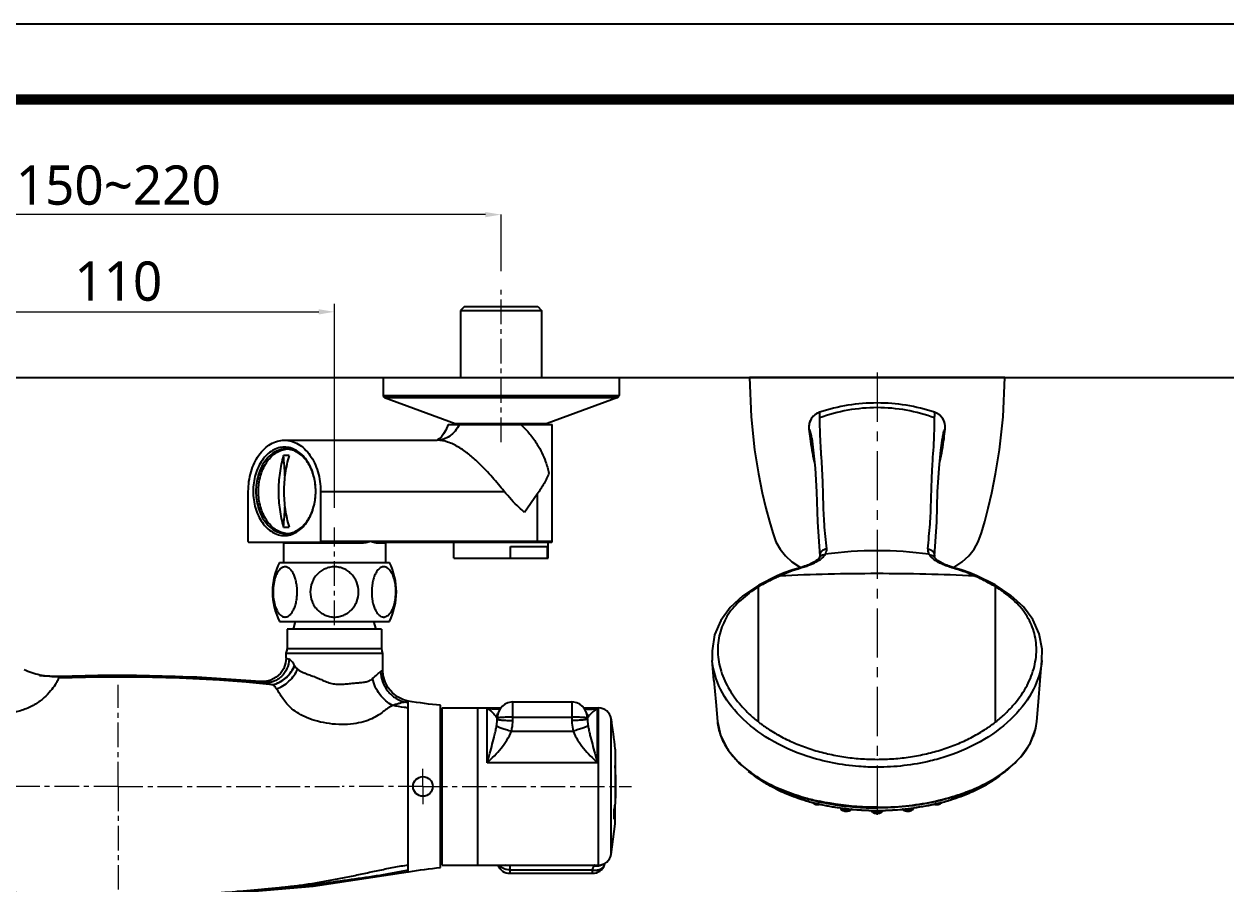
# Model space of a CAD drawing. Extents: x 0 to 1128, y 0 to 827.
# Drawn here: x 236.9 to 542.8, y 608 to 826.8 of the extents above; entities that cross this region are included whole.
import ezdxf

# ---------------------------------------------------------------- set-up
doc = ezdxf.new("R2010")
doc.units = 0
doc.header["$LTSCALE"] = 10
doc.header["$MEASUREMENT"] = 0
doc.header["$PDMODE"] = 3
doc.header["$PDSIZE"] = -10
doc.linetypes.add('CENTER', pattern=[2, 1.25, -0.25, 0.25, -0.25])
doc.linetypes.add('CENTER2', pattern=[28.575, 19.05, -3.175, 3.175, -3.175])
doc.layers.get('0').update_dxf_attribs({"linetype": 'CONTINUOUS'})
doc.layers.get('DEFPOINTS').update_dxf_attribs({"linetype": 'CONTINUOUS'})
doc.layers.add('Cneter', color=1, linetype='CENTER2', lineweight=13)
doc.layers.add('DEF_LAYER_ASSEM_MEMBER', color=7, linetype='CONTINUOUS')
doc.layers.add('MEMBER', color=7, linetype='CONTINUOUS')
doc.styles.add('Daelim Dimension', font='')
doc.styles.get('Daelim Dimension').set_extended_font_data('NanumGothic')
doc.dimstyles.new('DEFAULT', dxfattribs={"dimscale": 2, "dimtxt": 2, "dimasz": 2, "dimexe": 0, "dimexo": 2, "dimgap": 1, "dimtad": 1, "dimdec": 1, "dimzin": 9, "dimdsep": 46, "dimtxsty": 'Daelim Dimension', "dimcen": 0.5, "dimclrd": 252, "dimclre": 252, "dimclrt": 3, "dimadec": 1, "dimazin": 0, "dimtfac": 1, "dimtdec": 1, "dimtix": 1, "dimtmove": 0, "dimatfit": 3, "dimfxl": 1, "dimtolj": 1, "dimtzin": 1, "dimlwd": 9, "dimlwe": 9, "dimarcsym": 0})

# ---------------------------------------------------------------- blocks, each defined once
blk = doc.blocks.new('*D0')
at = {"color": 5, "lineweight": 9, "ltscale": 0.5, "transparency": 16777216}
for p, q in [((163.47, 763.89), (163.47, 778.31)), ((354.32, 778.31), (167.47, 778.31)), ((358.32, 763.89), (358.32, 778.31))]:
    blk.add_line(p, q, dxfattribs=at)
at = {"color": 5, "ltscale": 0.5, "transparency": 16777216}
for points in [[(167.47, 778.97), (167.47, 777.64), (163.47, 778.31)], [(354.32, 778.97), (354.32, 777.64), (358.32, 778.31)]]:
    blk.add_solid(points, dxfattribs=at)
at = {"layer": 'DEFPOINTS', "color": 0, "ltscale": 0.5, "transparency": 16777216}
for p in [(163.47, 778.31), (163.47, 759.89), (358.32, 759.89)]:
    blk.add_point(p, dxfattribs=at)
at = {"color": 7, "ltscale": 0.5, "transparency": 16777216, "insert": (260.9, 785.75), "char_height": 10, "attachment_point": 5, "style": 'Daelim Dimension'}
blk.add_mtext('\\A1;150~220', dxfattribs=at)
blk = doc.blocks.new('*D1')
at = {"color": 5, "lineweight": 9, "ltscale": 0.5, "transparency": 16777216}
for p, q in [((205.9, 703.69), (205.9, 755.57)), ((315.9, 703.69), (315.9, 755.57)), ((209.9, 753.57), (311.9, 753.57))]:
    blk.add_line(p, q, dxfattribs=at)
at = {"color": 5, "ltscale": 0.5, "transparency": 16777216}
for points in [[(209.9, 754.23), (209.9, 752.9), (205.9, 753.57)], [(311.9, 754.23), (311.9, 752.9), (315.9, 753.57)]]:
    blk.add_solid(points, dxfattribs=at)
at = {"layer": 'DEFPOINTS', "color": 0, "ltscale": 0.5, "transparency": 16777216}
for p in [(315.9, 753.57), (205.9, 699.69), (315.9, 699.69)]:
    blk.add_point(p, dxfattribs=at)
at = {"color": 7, "ltscale": 0.5, "transparency": 16777216, "insert": (260.9, 766.38), "char_height": 10, "attachment_point": 2, "style": 'Daelim Dimension'}
blk.add_mtext('\\A1;110', dxfattribs=at)

msp = doc.modelspace()

# ---------------------------------------------------------------- linework, layer by layer
at = {"ltscale": 0.5}
msp.add_line((91.03, 736.89), (806.11, 736.89), dxfattribs=at)
msp.add_lwpolyline([(0, 0), (1128.4, 0), (1128.4, 826.8), (0, 826.8)], close=True, dxfattribs=at)
at = {"color": 5, "linetype": 'ByBlock', "lineweight": 200, "const_width": 2.6}
msp.add_lwpolyline([(18.14, 35.4), (1110.14, 35.4), (1110.14, 807.6), (18.14, 807.6)], close=True, dxfattribs=at)
at = {"layer": 'Cneter', "linetype": 'CENTER', "lineweight": 5, "ltscale": 0.5}
for p, q in [((358.32, 720.44), (358.32, 759.89)), ((315.9, 673.85), (315.9, 698.69)), ((260.9, 632.79), (260.9, 658.62)), ((338.4, 632.79), (338.4, 637.29)), ((260.9, 632.79), (126.47, 632.79)), ((260.9, 632.79), (317.86, 632.79)), ((260.9, 632.79), (260.9, 523.02)), ((338.4, 632.79), (317.86, 632.79)), ((338.4, 632.79), (391.5, 632.79)), ((338.4, 632.79), (338.4, 628.29))]:
    msp.add_line(p, q, dxfattribs=at)
at = {"layer": 'DEF_LAYER_ASSEM_MEMBER', "color": 7, "linetype": 'Continuous'}
for p, q in [((349.02, 754.89), (348.02, 753.89)), ((348.02, 753.89), (348.02, 736.89)), ((348.02, 753.89), (368.62, 753.89)), ((349.02, 754.89), (367.62, 754.89)), ((367.62, 754.89), (368.62, 753.89)), ((368.62, 753.89), (368.62, 736.89)), ((328.32, 736.89), (328.32, 732.24)), ((328.32, 736.89), (388.32, 736.89)), ((388.32, 736.89), (388.32, 732.24)), ((486.49, 736.89), (421.49, 736.89)), ((328.65, 731.77), (346.65, 725.14)), ((388, 731.77), (370, 725.14)), ((346.65, 725.14), (346.82, 725.11)), ((369.78, 725.11), (346.87, 725.11)), ((348.02, 725.11), (348.02, 724.89)), ((368.62, 725.11), (368.62, 724.89)), ((370, 725.14), (369.82, 725.11)), ((344.8, 724.89), (371.32, 724.89)), ((371.32, 695.09), (371.32, 724.89)), ((303.17, 720.89), (342.06, 720.89)), ((342.14, 720.96), (342.07, 720.93)), ((437.37, 721.42), (437.36, 721.45)), ((470.62, 721.45), (470.61, 721.4)), ((293.98, 695.09), (293.98, 707.89)), ((312.36, 707.89), (312.36, 695.09)), ((322.67, 694.89), (294.12, 694.89)), ((302.9, 694.69), (302.9, 689.79)), ((371.12, 694.89), (327.23, 694.89)), ((328.9, 694.69), (328.9, 689.79)), ((346.32, 690.89), (346.32, 694.89)), ((370.32, 690.89), (370.32, 694.89)), ((360.71, 693.89), (370.09, 693.89)), ((360.71, 690.89), (360.71, 693.89)), ((370.09, 690.89), (370.09, 693.89)), ((439.39, 691.36), (439.39, 691.35)), ((468.6, 691.36), (468.6, 691.36)), ((346.32, 690.89), (370.32, 690.89)), ((434.23, 688.71), (434.65, 688.53)), ((437.25, 689.52), (436.82, 689.31)), ((439.27, 690.99), (439.14, 690.81)), ((468.84, 690.81), (468.72, 690.99)), ((471.17, 689.31), (470.73, 689.52)), ((473.34, 688.53), (473.76, 688.71)), ((428.57, 686.39), (423.9, 684.03)), ((430.39, 687.14), (428.57, 686.39)), ((428.57, 686.39), (428.57, 686.39)), ((479.41, 686.39), (479.41, 686.39)), ((484.02, 684.07), (479.41, 686.39)), ((488.04, 681.41), (484.02, 684.07)), ((305.93, 674.79), (305.4, 672.79)), ((325.86, 674.79), (326.4, 672.79)), ((412.47, 659.79), (412.03, 664.89)), ((343.3, 652.79), (358.24, 652.79)), ((343.3, 612.79), (343.3, 652.79)), ((352.3, 652.79), (352.3, 612.79)), ((357.35, 652.44), (357.34, 652.44)), ((361.3, 654.3), (376.3, 654.3)), ((379.35, 652.79), (383.09, 652.79)), ((380.25, 652.44), (380.25, 652.44)), ((357.3, 649.98), (357.3, 650.12)), ((380.3, 650.12), (380.3, 649.98)), ((387.35, 642.29), (387.35, 628.27)), ((419.04, 638.58), (423, 635.43)), ((422.63, 635.63), (421.31, 636.64)), ((485.36, 635.63), (486.67, 636.64)), ((433.3, 630.52), (439.35, 628.86)), ((387.35, 623.29), (387.35, 627.48)), ((437.95, 628.39), (438.2, 628.29)), ((469.78, 628.29), (470.03, 628.39)), ((387.12, 625.89), (387.35, 625.89)), ((445.58, 626.56), (445.82, 626.51)), ((462.16, 626.51), (462.4, 626.56)), ((386.29, 615.48), (387.35, 623.29)), ((343.3, 612.79), (383.09, 612.79)), ((360.55, 610.7), (381.59, 610.7))]:
    msp.add_line(p, q, dxfattribs=at)
at = {"layer": 'DEF_LAYER_ASSEM_MEMBER', "color": 1, "linetype": 'CENTER', "lineweight": 5}
msp.add_line((453.99, 738.12), (453.99, 623.17), dxfattribs=at)
at = {"layer": 'DEF_LAYER_ASSEM_MEMBER', "color": 9, "linetype": 'Continuous'}
for p, q in [((328.32, 732.24), (388.32, 732.24)), ((328.65, 731.77), (388, 731.77)), ((346.65, 725.14), (370, 725.14)), ((436.66, 723.75), (436.66, 723.75)), ((437.25, 721.4), (436.97, 723.27)), ((470.74, 721.43), (471.01, 723.27)), ((342.08, 720.89), (342.06, 720.89)), ((470.74, 721.38), (470.74, 721.43)), ((312.36, 707.89), (359.08, 707.89)), ((367.52, 707.19), (364.23, 702.54)), ((367.52, 707.19), (367.52, 695.09)), ((322.57, 694.69), (302.9, 694.69)), ((371.32, 695.09), (312.36, 695.09)), ((328.9, 694.69), (327.06, 694.69)), ((429.19, 686.35), (429.09, 686.31)), ((478.89, 686.31), (478.8, 686.35)), ((354.8, 652.62), (358.09, 652.62)), ((354.8, 638.84), (354.8, 652.62)), ((361.3, 649.58), (361.3, 654.3)), ((376.3, 654.3), (376.3, 649.58)), ((379.5, 652.62), (382.8, 652.62)), ((382.8, 652.62), (382.8, 638.84)), ((383.09, 612.79), (383.09, 652.79)), ((361.3, 650.45), (376.3, 650.45)), ((386.29, 615.48), (386.29, 650.11)), ((360.92, 646.89), (376.67, 646.89)), ((382.8, 638.84), (354.8, 638.84)), ((438.1, 628.65), (438.11, 628.5)), ((445.76, 627.24), (445.77, 626.71)), ((453.99, 627.33), (453.99, 627.49)), ((462.22, 627.24), (462.22, 626.71)), ((469.88, 628.65), (469.88, 628.5)), ((447.59, 626.99), (447.55, 627)), ((447.64, 626.99), (447.59, 626.99)), ((453.99, 626.68), (453.99, 625.91)), ((460.4, 626.99), (460.35, 626.99)), ((460.44, 627), (460.4, 626.99)), ((360.55, 612.79), (360.55, 610.7)), ((381.97, 612.66), (360.55, 612.66)), ((384.64, 612.83), (384.64, 612.83)), ((360.55, 611.57), (381.59, 611.57)), ((381.59, 610.7), (381.59, 611.57))]:
    msp.add_line(p, q, dxfattribs=at)
at = {"layer": 'DEF_LAYER_ASSEM_MEMBER', "color": 7, "linetype": 'Continuous'}
for points in [[(421.49, 736.89), (421.92, 726.82), (422.84, 718.44), (423.82, 712.32), (424.79, 707.52), (425.72, 703.57), (426.6, 700.22), (427.43, 697.35), (428.27, 695.04), (429.32, 693.18), (430.65, 691.48), (432.32, 689.95), (434.23, 688.71)], [(473.76, 688.71), (475.66, 689.95), (477.33, 691.48), (478.67, 693.18), (479.71, 695.04), (480.55, 697.35), (481.38, 700.22), (482.27, 703.57), (483.19, 707.52), (484.16, 712.32), (485.15, 718.44), (486.06, 726.82), (486.49, 736.89)], [(344.8, 724.89), (344.24, 723.49), (343.67, 722.49), (343.11, 721.75), (342.56, 721.24), (342.14, 720.96)], [(437.37, 721.41), (437.74, 718.36), (438.22, 713.79), (438.61, 707.78), (438.8, 700.17), (439.39, 691.36)], [(468.6, 691.36), (469.18, 700.17), (469.38, 707.79), (469.77, 713.8), (470.25, 718.36), (470.61, 721.4)], [(439.39, 691.36), (439.38, 691.28), (439.32, 691.1), (439.27, 690.99)], [(468.72, 690.99), (468.66, 691.1), (468.6, 691.28), (468.6, 691.36)], [(434.43, 688.47), (432.55, 687.89), (430.39, 687.14)], [(435.11, 688.67), (434.65, 688.53), (434.43, 688.47)], [(436.82, 689.31), (436.61, 689.22), (436.27, 689.09), (435.93, 688.96), (435.55, 688.82), (435.11, 688.67)], [(438.44, 690.19), (438.03, 689.93), (437.25, 689.52)], [(439.14, 690.81), (438.8, 690.46), (438.45, 690.19)], [(469.54, 690.19), (469.19, 690.46), (468.84, 690.81)], [(470.73, 689.52), (469.95, 689.93), (469.54, 690.19)], [(472.87, 688.67), (472.43, 688.82), (472.05, 688.96), (471.71, 689.09), (471.37, 689.22), (471.17, 689.31)], [(473.55, 688.47), (473.34, 688.53), (472.87, 688.67)], [(479.41, 686.39), (477.59, 687.14), (475.43, 687.89), (473.55, 688.47)], [(423.9, 684.03), (419.82, 681.31), (416.62, 678.37), (414.22, 675.05), (412.66, 671.36), (411.99, 667.34), (412.03, 664.89)], [(495.96, 664.89), (495.97, 667.73), (495.24, 671.66), (493.63, 675.28), (491.22, 678.52), (488.04, 681.41)], [(494.63, 649.33), (495.05, 654.33), (495.52, 659.79), (495.96, 664.89)], [(412.47, 659.79), (412.93, 654.33), (413.35, 649.32)], [(361.3, 654.3), (360.8, 654.26), (360.05, 654.09), (359.3, 653.74), (358.63, 653.24), (358.07, 652.59), (357.64, 651.82), (357.38, 650.95), (357.3, 650.11)], [(358, 652.47), (357.97, 652.47), (357.49, 652.44), (357.34, 652.44)], [(380.3, 650.11), (380.22, 650.94), (379.96, 651.81), (379.53, 652.58), (378.98, 653.23), (378.31, 653.74), (377.56, 654.09), (376.81, 654.26), (376.3, 654.3)], [(380.25, 652.44), (380.1, 652.44), (379.62, 652.47), (379.6, 652.47)], [(413.35, 649.32), (414.13, 645.81), (416.03, 642.09), (419.04, 638.58)], [(483.06, 634.23), (487.19, 637.05), (490.53, 640.25), (492.92, 643.7), (494.3, 647.29), (494.63, 649.34)], [(423, 635.43), (427.78, 632.73), (433.3, 630.52)], [(472.74, 629.91), (478.18, 631.83), (483.06, 634.23)], [(437.5, 628.79), (437.66, 628.59), (437.95, 628.39)], [(438.2, 628.29), (438.44, 628.23), (438.86, 628.18), (439.29, 628.2), (439.67, 628.29)], [(444.67, 627.38), (444.77, 627.11), (444.96, 626.87), (445.24, 626.69), (445.58, 626.56)], [(462.4, 626.56), (462.74, 626.69), (463.01, 626.87), (463.21, 627.09), (463.31, 627.36)], [(468.32, 628.29), (468.68, 628.2), (469.11, 628.18), (469.54, 628.23), (469.78, 628.29)], [(470.03, 628.39), (470.31, 628.58), (470.49, 628.79)], [(445.82, 626.51), (446.08, 626.49), (446.48, 626.5), (446.85, 626.57), (447.15, 626.69), (447.39, 626.85), (447.52, 627)], [(452.5, 626.74), (452.55, 626.58), (452.72, 626.34), (452.99, 626.14), (453.33, 626), (453.73, 625.92), (453.99, 625.91)], [(453.99, 625.91), (454.22, 625.92), (454.65, 626), (455.01, 626.15), (455.25, 626.33), (455.42, 626.55), (455.48, 626.74)], [(460.47, 627), (460.59, 626.86), (460.82, 626.7), (461.13, 626.57), (461.5, 626.5), (461.9, 626.49), (462.16, 626.51)]]:
    msp.add_lwpolyline(points, dxfattribs=at)
for centre, radius, start, end in [((328.82, 732.24), 0.5, 180, 249.7751), ((387.82, 732.24), 0.5, 290.2249, 0), ((440.62, 724.22), 3.99, 108.34, 186.796), ((454.04, 683.71), 46.67, 90.056, 108.3273), ((453.93, 683.63), 46.75, 71.6885, 89.9283), ((467.37, 724.22), 3.99, 353.2034, 71.6601), ((303.63, 711), 6.04, 89.9914, 96.6735), ((212.74, 707.92), 90.64, 2.4581, 5.7494), ((304.16, 713.24), 5.4, 92.9408, 96.6241), ((303.63, 710.82), 6.22, 83.4231, 89.9894), ((212.95, 707.86), 90.43, 354.2468, 357.5458), ((303.63, 704.79), 6.04, 263.3265, 270.0086), ((303.63, 705.01), 6.26, 270.0328, 276.5547), ((302.7, 694.69), 0.2, 0, 90), ((304.16, 702.55), 5.4, 263.3759, 267.0592), ((329.1, 694.69), 0.2, 90, 180), ((371.12, 695.09), 0.2, 270, 0), ((383.09, 649.54), 3.25, 9.9697, 90), ((287.8, 632.79), 100, 5.4513, 9.9697), ((349.73, 634.1), 38.07, 349.0941, 351.1996), ((451.53, 681.96), 55.03, 253.1055, 254.9853), ((452.07, 683.95), 57.09, 254.98, 255.9747), ((452.4, 685.28), 58.47, 255.9745, 256.9462), ((453.29, 689.39), 62.67, 257.0056, 262.0615), ((453.77, 692.74), 66.05, 262.0496, 264.6445), ((454.21, 692.74), 66.05, 275.3555, 277.9506), ((455.91, 683.95), 57.09, 284.0253, 285.0203), ((456.45, 681.95), 55.02, 285.015, 286.8946), ((456.92, 680.39), 53.39, 286.9015, 287.442), ((320.82, 625.71), 66.3, 358.9715, 1.0285), ((349.73, 631.72), 38.07, 349.0941, 351.1996), ((453.97, 694.89), 68.21, 264.649, 268.7595), ((453.99, 695.5), 68.82, 268.7497, 269.9997), ((453.99, 695.5), 68.82, 270.0003, 271.2501), ((454.02, 694.89), 68.21, 271.2404, 275.351), ((383.09, 616.04), 3.25, 270, 350.0305), ((360.55, 613.95), 3.25, 200.9959, 269.9986), ((381.59, 613.95), 3.25, 269.9999, 339.835), ((335.3, 630.93), 52.55, 339.8574, 340.417)]:
    msp.add_arc(centre, radius, start, end, dxfattribs=at)
at = {"layer": 'DEF_LAYER_ASSEM_MEMBER', "color": 9, "linetype": 'Continuous'}
for centre, radius, start, end in [((440.63, 724.2), 4.01, 108.3829, 123.9972), ((454.06, 686.63), 42.56, 90.0976, 110.2323), ((453.92, 686.63), 42.56, 69.7608, 89.9035), ((467.36, 724.2), 4.01, 56.0024, 71.6172), ((440.62, 724.22), 3.99, 162.4407, 171.0971), ((440.62, 724.23), 3.99, 155.4068, 162.4414), ((440.64, 724.21), 4.01, 139.7732, 155.3631), ((440.62, 724.23), 3.99, 124.039, 139.7293), ((467.37, 724.23), 3.99, 47.5131, 55.9609), ((467.37, 724.23), 3.99, 40.2703, 47.5139), ((467.35, 724.21), 4.01, 24.6362, 40.2261), ((467.37, 724.23), 3.99, 17.7589, 24.5929), ((440.64, 724.22), 4.01, 171.1392, 186.753), ((467.34, 724.22), 4.01, 353.2463, 8.8602), ((453.99, 597.04), 95.75, 89.9999, 97.9367), ((453.99, 597.04), 95.75, 82.0678, 90.0002), ((451.21, 632.44), 58.33, 106.4111, 107.283), ((431.03, 703.38), 15.4, 294.1142, 297.2909), ((440.46, 690.31), 1.37, 147.5851, 150.1955), ((435.2, 696.39), 7.27, 303.9931, 307.0277), ((472.74, 696.37), 7.23, 233.1531, 236.1846), ((467.52, 690.31), 1.37, 29.8099, 32.5414), ((477.27, 703.99), 16.09, 237.9068, 242.1609), ((456.82, 632.59), 58.17, 72.7256, 73.5905), ((453.99, 173.18), 513.77, 89.9994, 92.767), ((454, 173.18), 513.77, 87.233, 90.0006), ((481.45, 650.44), 13.23, 345.2197, 355.202), ((480.33, 650.74), 14.39, 338.998, 345.2175), ((477.77, 651.92), 17.22, 327.8734, 330.1676), ((439.49, 660.64), 30.01, 232.3282, 232.8144), ((440.29, 661.45), 31.24, 232.5716, 235.2746), ((440.31, 661.74), 31.38, 232.8339, 235.7799), ((467.67, 661.74), 31.38, 304.2194, 307.1626), ((467.79, 661.26), 31.02, 304.478, 307.4922), ((468.47, 660.67), 30.04, 307.1823, 307.5899), ((441.13, 662.63), 32.68, 235.2563, 235.5354), ((441.64, 663.38), 33.59, 235.5411, 237.0533), ((443.19, 665.79), 36.46, 237.0742, 241.55), ((445.74, 670.42), 41.75, 241.4922, 245.4614), ((462.81, 666.32), 38.11, 295.7932, 300.3089), ((466.18, 663.6), 33.87, 300.8245, 304.4808), ((447.85, 674.96), 46.76, 245.4177, 248.8523), ((447.55, 671.17), 43.51, 244.1611, 247.0598), ((449.56, 676.04), 48.78, 247.1183, 251.3437), ((449.73, 679.74), 51.88, 248.8224, 252.3585), ((451.16, 684.12), 56.5, 252.3247, 255.0371), ((457.5, 682.23), 54.33, 286.2439, 290.2874), ((457.5, 681.96), 54.23, 286.7955, 288.9563), ((458.79, 675.09), 47.76, 288.6118, 292.9261), ((459.12, 677.39), 49.38, 288.8948, 293.2791), ((458.73, 678.8), 50.69, 290.3328, 291.1549), ((460.69, 670.6), 42.88, 292.9182, 295.8607), ((460.99, 673.06), 44.66, 293.2756, 296.2446), ((450.83, 679.78), 52.73, 251.3325, 253.4749), ((452.35, 688.86), 61.22, 254.2919, 257.7573), ((451.59, 682.33), 55.39, 253.4704, 254.9996), ((452.3, 688.35), 60.87, 255.0262, 257.7004), ((452.08, 684.11), 57.24, 254.9965, 256.0059), ((438.82, 630.7), 2.31, 252.063, 255.4571), ((452.4, 685.43), 58.6, 256.0056, 256.9702), ((452.68, 686.63), 59.83, 256.9701, 257.927), ((452.96, 687.94), 61.17, 257.9281, 259.2433), ((453.41, 690.34), 63.61, 259.2527, 262.0728), ((453.77, 692.87), 66.16, 262.0675, 264.6125), ((445.03, 627.45), 0.368, 189.6915, 194.4173), ((445.06, 627.46), 0.396, 194.4393, 200.0871), ((445.08, 627.46), 0.423, 200.0523, 202.049), ((454.22, 692.87), 66.16, 275.3913, 277.9327), ((462.91, 627.46), 0.41, 339.8758, 341.4952), ((454.58, 690.34), 63.61, 277.9274, 280.7467), ((455.02, 687.94), 61.17, 280.7561, 282.0733), ((455.44, 686.03), 59.21, 282.0694, 283.9895), ((455.91, 684.11), 57.24, 283.9941, 285.0037), ((469.17, 630.69), 2.3, 284.5572, 287.9588), ((456.39, 682.33), 55.39, 285.0006, 286.5289), ((456.9, 680.61), 53.6, 286.5325, 287.3916), ((456.71, 684.88), 57.1, 285.7505, 286.2595), ((456.99, 683.62), 55.96, 286.3687, 286.8036), ((457.33, 679.22), 52.15, 287.3896, 288.6745), ((453.97, 695.11), 68.41, 264.6891, 268.7621), ((453.99, 695.66), 68.96, 268.7527, 269.9997), ((452.84, 626.82), 0.346, 193.1942, 199.3202), ((453.99, 695.66), 68.96, 270.0003, 271.2471), ((455.14, 626.82), 0.348, 339.908, 346.7934), ((454.02, 695.11), 68.41, 271.2377, 275.3109), ((335.47, 628.49), 49.12, 339.8561, 341.2055), ((397.12, 604.16), 17.37, 150.161, 150.692)]:
    msp.add_arc(centre, radius, start, end, dxfattribs=at)
for points, start_tangent, end_tangent in [([(439.36, 728.01), (439.31, 727.62), (439.34, 726.56)], (-0.481745, -0.876312), (0.02546, -0.999676)), ([(468.64, 726.56), (468.67, 727.62), (468.62, 728.01)], (0.025159, 0.999683), (-0.483114, 0.875557)), ([(439.35, 726.56), (439.44, 721.95), (439.62, 718.66), (439.88, 714.79), (440.09, 710.3), (440.24, 705.22), (440.51, 699.56), (441.09, 693.25)], (0.011914, -0.999929), (0.10143, -0.994843)), ([(466.89, 693.25), (467.47, 699.54), (467.74, 705.18), (467.89, 710.27), (468.11, 714.77), (468.54, 721.94), (468.61, 724.61), (468.64, 726.56)], (0.100263, 0.994961), (0.02544, 0.999676)), ([(347.72, 724.89), (346.59, 723.22), (345.23, 721.95), (343.7, 721.16), (342.08, 720.89)], (-0.469106, -0.883142), (-0.999996, -0.002867)), ([(363.29, 724.89), (365.63, 722.47), (367.52, 719.83)], (0.746378, -0.665522), (0.524802, -0.851224)), ([(436.97, 723.27), (436.87, 723.53), (436.78, 723.7), (436.71, 723.76), (436.66, 723.75)], (-0.314391, 0.949294), (-0.925172, -0.379549)), ([(437.36, 721.45), (437.27, 722), (436.97, 723.27)], (-0.153144, 0.988204), (-0.314438, 0.949278)), ([(471.01, 723.27), (470.91, 722.91), (470.62, 721.45)], (-0.314415, -0.949285), (-0.153143, -0.988204)), ([(471.33, 723.75), (471.27, 723.76), (471.2, 723.7), (471.11, 723.53), (471.01, 723.27)], (-0.924477, 0.381238), (-0.314412, -0.949287)), ([(359.08, 707.89), (356.12, 711.41), (354.4, 713.29), (352.41, 715.29), (350.09, 717.32), (347.46, 719.15), (346.08, 719.88), (344.7, 720.43), (342.06, 720.89)], (-0.632964, 0.774181), (-1, 0.000009)), ([(367.52, 719.83), (369.62, 715.44), (370.49, 712.54)], (0.522184, -0.852833), (0.232867, -0.972509)), ([(437.76, 718.05), (437.25, 721.4)], (-0.164387, 0.986396), (-0.14571, 0.989327)), ([(470.22, 718.05), (470.74, 721.38)], (0.164385, 0.986396), (0.145731, 0.989324)), ([(370.49, 712.54), (369.23, 709.9), (367.52, 707.19)], (-0.361365, -0.932424), (-0.576513, -0.817088)), ([(364.23, 702.54), (362.89, 703.77), (359.08, 707.89)], (-0.753235, 0.657751), (-0.631855, 0.775087)), ([(325.09, 695.09), (323.89, 694.83), (323.25, 694.73), (322.57, 694.69)], (-0.970145, -0.242526), (-1, 0.000028)), ([(322.67, 694.89), (322.6, 694.84), (322.57, 694.77), (322.57, 694.69)], (-1, 0), (0, -1)), ([(325.09, 695.09), (323.91, 694.96), (322.67, 694.89)], (-0.992508, -0.122178), (-1, 0.000008)), ([(327.23, 694.89), (326.72, 694.91), (326.2, 694.96), (325.09, 695.09)], (-1, -0.000005), (-0.992509, 0.12217)), ([(327.06, 694.69), (326.62, 694.73), (326.15, 694.83), (325.09, 695.09)], (-1, -0.000022), (-0.970149, 0.242509)), ([(327.23, 694.89), (327.11, 694.84), (327.06, 694.69)], (-1, 0), (0, -1)), ([(367.38, 694.89), (367.43, 694.91), (367.48, 694.95), (367.51, 695.02), (367.52, 695.09)], (1, 0), (0, 1)), ([(440.69, 691.73), (439.91, 691.57), (439.3, 691.04)], (-0.999981, 0.006208), (-0.536068, -0.844175)), ([(441.09, 693.26), (439.83, 692.6), (439.47, 692), (439.39, 691.36)], (-0.989354, -0.14553), (0.078688, -0.996899)), ([(440.69, 691.73), (440.46, 691.41), (439.58, 690.59)], (-0.536152, -0.844121), (-0.797875, -0.602823)), ([(440.77, 691.87), (440.69, 691.73)], (-0.487659, -0.873034), (-0.536153, -0.844121)), ([(441.09, 693.25), (441.09, 692.9), (440.77, 691.87)], (0.097203, -0.995265), (-0.48766, -0.873034)), ([(466.89, 693.26), (466.88, 692.92), (467.21, 691.88)], (-0.124849, -0.992176), (0.503802, -0.863819)), ([(466.9, 693.26), (468.15, 692.61), (468.52, 692), (468.6, 691.36)], (0.989351, -0.145546), (-0.077511, -0.996992)), ([(467.29, 691.73), (467.21, 691.88)], (-0.536362, 0.843988), (-0.487467, 0.873141)), ([(467.29, 691.73), (467.51, 691.43), (468.41, 690.58)], (0.543702, -0.839278), (0.799716, -0.600378)), ([(467.29, 691.73), (468.07, 691.57), (468.68, 691.04)], (0.999952, 0.009791), (0.537932, -0.842988)), ([(434.73, 688.39), (434.66, 688.43), (434.43, 688.47)], (-0.814228, 0.580545), (-0.960552, -0.278101)), ([(436.52, 688.99), (436.05, 688.81), (434.74, 688.39)], (-0.933288, -0.359129), (-0.9591, -0.283066)), ([(437.32, 689.32), (437.09, 689.22), (436.52, 688.99)], (-0.912244, -0.409648), (-0.933288, -0.359129)), ([(437.32, 689.32), (436.82, 689.31)], (-0.947105, 0.320924), (-0.913123, -0.407685)), ([(439.27, 690.36), (438.81, 690.09), (438.09, 689.69)], (-0.828675, -0.55973), (-0.888554, -0.458772)), ([(439.27, 690.36), (438.45, 690.19)], (-0.988769, 0.149452), (-0.82108, -0.570814)), ([(468.72, 690.36), (469.54, 690.19)], (0.988792, 0.149303), (0.821081, -0.570812)), ([(470.66, 689.32), (469.75, 689.76)], (-0.91348, 0.406884), (-0.884802, 0.465967)), ([(470.66, 689.32), (471.17, 689.31)], (0.947114, 0.320898), (0.913123, -0.407684)), ([(471.51, 688.97), (471.31, 689.05), (470.66, 689.32)], (-0.934204, 0.35674), (-0.912242, 0.409653)), ([(473.25, 688.39), (472.84, 688.51), (471.51, 688.97)], (-0.959102, 0.283062), (-0.934204, 0.35674)), ([(473.25, 688.39), (473.33, 688.43), (473.55, 688.47)], (0.814218, 0.580559), (0.960559, -0.278077)), ([(428.5, 686.04), (427.28, 685.45), (426.08, 684.84), (425.49, 684.53), (424.92, 684.22), (424.36, 683.9), (424.09, 683.74), (423.82, 683.57)], (-0.901957, -0.431825), (-0.790461, -0.612512)), ([(429.09, 686.31), (428.5, 686.04)], (-0.917373, -0.398028), (-0.901957, -0.431825)), ([(428.57, 686.39), (428.69, 686.42), (429.09, 686.31)], (0.916234, 0.400644), (0.854586, -0.519309)), ([(433.89, 688.13), (432.66, 687.73), (429.19, 686.35)], (-0.954604, -0.297879), (-0.910569, -0.413357)), ([(478.8, 686.35), (477.67, 686.85), (474.09, 688.13)], (-0.910394, 0.413743), (-0.954652, 0.297725)), ([(478.89, 686.31), (479.03, 686.38), (479.41, 686.39)], (0.855043, 0.518557), (0.916234, -0.400644)), ([(479.73, 685.93), (478.89, 686.31)], (-0.904097, 0.427328), (-0.92146, 0.388474)), ([(484.17, 683.57), (483.12, 684.18), (482.03, 684.78), (480.9, 685.37), (479.73, 685.93)], (-0.790779, 0.612102), (-0.904097, 0.427328)), ([(423.82, 683.57), (422.6, 682.8), (421.45, 681.99), (419.37, 680.3), (417.59, 678.5), (416.11, 676.55), (414.12, 672.25), (413.44, 667.56), (414.12, 662.73), (416.13, 657.95), (419.4, 653.37), (421.48, 651.22), (422.62, 650.2), (423.84, 649.21)], (-0.8636, -0.504178), (0.802619, -0.596492)), ([(423.84, 649.21), (423.84, 667.66), (423.82, 683.57)], (0.000238, 1), (-0.004381, 0.99999)), ([(484.15, 649.21), (484.15, 667.66), (484.17, 683.57)], (-0.000238, 1), (0.004379, 0.99999)), ([(484.15, 649.21), (485.36, 650.2), (486.5, 651.22), (488.58, 653.37), (491.85, 657.95), (493.86, 662.73), (494.54, 667.56), (493.87, 672.25), (491.87, 676.55), (490.4, 678.49), (488.62, 680.3), (486.53, 681.99), (485.39, 682.79), (484.17, 683.57)], (0.803427, 0.595404), (-0.864731, 0.502236)), ([(436.14, 640.5), (426.65, 644.81), (419.15, 650.68), (414.16, 657.56), (412.03, 664.84)], (-0.949472, 0.313853), (-0.086184, 0.996279)), ([(495.95, 664.84), (493.82, 657.56), (488.83, 650.68), (481.33, 644.81), (471.84, 640.5)], (-0.086186, -0.996279), (-0.949472, -0.313853)), ([(357.34, 652.44), (356.08, 652.49), (354.8, 652.62)], (-1, -0.000221), (-0.991176, 0.132552)), ([(357.15, 650.43), (356.93, 650.72), (356.66, 651.03), (356.07, 651.66), (355.44, 652.21), (354.8, 652.62)], (-0.596334, 0.802736), (-0.886268, 0.463172)), ([(380.25, 652.44), (381.51, 652.49), (382.8, 652.62)], (1, -0.000222), (0.991178, 0.132537)), ([(380.44, 650.43), (380.66, 650.72), (380.93, 651.03), (381.53, 651.66), (382.16, 652.21), (382.8, 652.62)], (0.596174, 0.802856), (0.886271, 0.463168)), ([(357.15, 650.43), (357.21, 650.67), (357.48, 651.34)], (0.212931, 0.977067), (0.466173, 0.884694)), ([(357.28, 650.19), (357.26, 650.25), (357.15, 650.43)], (-0.266361, 0.963873), (-0.596451, 0.80265)), ([(357.15, 648.24), (357.29, 649.54), (357.3, 649.98)], (0.154252, 0.988032), (0.000005, 1)), ([(357.3, 650.08), (357.3, 650.11), (357.28, 650.19)], (-0.000022, 1), (-0.266361, 0.963873)), ([(357.37, 650.18), (357.34, 650.16), (357.31, 650.14), (357.3, 650.12)], (-0.930317, -0.366756), (-0.006877, -0.999976)), ([(357.3, 649.98), (357.32, 649.94), (357.34, 649.92), (357.37, 649.9), (357.47, 649.86), (357.6, 649.83), (357.77, 649.79), (357.97, 649.76), (358.47, 649.7), (359.08, 649.65), (359.77, 649.61), (360.52, 649.59), (361.3, 649.58)], (0, -1), (1, 0)), ([(361.3, 650.45), (359.94, 650.43), (359.31, 650.4), (358.75, 650.37), (358.26, 650.33), (357.86, 650.28), (357.56, 650.23), (357.37, 650.18)], (-1, -0.000027), (-0.930317, -0.366756)), ([(360.92, 646.89), (361.08, 647.55), (361.3, 649.58)], (0.267942, 0.963435), (0.000009, 1)), ([(380.22, 650.18), (380.03, 650.23), (379.74, 650.28), (379.34, 650.33), (378.85, 650.37), (378.28, 650.4), (377.65, 650.43), (376.3, 650.45)], (-0.930494, 0.366307), (-1, 0.000027)), ([(380.3, 649.98), (380.28, 649.94), (380.25, 649.92), (380.22, 649.9), (380.13, 649.86), (379.99, 649.83), (379.83, 649.79), (379.62, 649.76), (379.13, 649.7), (378.52, 649.65), (377.83, 649.61), (377.08, 649.59), (376.3, 649.58)], (0, -1), (-1, 0)), ([(376.3, 649.58), (376.32, 648.9), (376.67, 646.89)], (0.000009, -1), (0.267942, -0.963435)), ([(380.11, 651.34), (380.22, 651.12), (380.44, 650.43)], (0.466182, -0.884689), (0.212931, -0.977067)), ([(380.3, 650.12), (380.29, 650.13), (380.27, 650.16), (380.22, 650.18)], (0.000173, 1), (-0.930494, 0.366307)), ([(380.3, 650.08), (380.3, 650.11), (380.32, 650.2)], (0, 1), (0.285519, 0.958373)), ([(380.3, 649.98), (380.31, 649.54), (380.44, 648.24)], (0.000002, -1), (0.154252, -0.988032)), ([(380.32, 650.2), (380.34, 650.27)], (0.285519, 0.958373), (0.407257, 0.913314)), ([(380.34, 650.27), (380.36, 650.31), (380.44, 650.43)], (0.407257, 0.913314), (0.596503, 0.802611)), ([(413.35, 649.32), (414.07, 646), (415.63, 642.78), (418, 639.73), (421.15, 636.89)], (0.083657, -0.996495), (0.79152, -0.611144)), ([(423.84, 649.21), (424.01, 649.07), (424.19, 648.93), (424.55, 648.66), (425.29, 648.13), (426.05, 647.61), (426.82, 647.1), (428.43, 646.13), (430.11, 645.21), (433.66, 643.57), (437.45, 642.2), (441.42, 641.12), (445.53, 640.33), (449.74, 639.86), (453.99, 639.7)], (0.705937, -0.708274), (0.999988, -0.004942)), ([(453.99, 639.7), (458.25, 639.86), (462.46, 640.33), (466.57, 641.12), (470.54, 642.2), (474.32, 643.57), (477.88, 645.21), (479.56, 646.13), (481.16, 647.1), (481.94, 647.61), (482.69, 648.13), (483.43, 648.66), (483.79, 648.93), (483.97, 649.07), (484.15, 649.21)], (0.999988, 0.004923), (0.705953, 0.708259)), ([(354.8, 638.84), (355.44, 641.23), (356.07, 643.57), (356.66, 645.89), (356.93, 647.06), (357.15, 648.24)], (0.256344, 0.966586), (0.154226, 0.988036)), ([(354.8, 638.84), (356.59, 640.62), (358.3, 642.51), (359.81, 644.58), (360.92, 646.89)], (0.719643, 0.694344), (0.316443, 0.948612)), ([(357.15, 648.24), (357.34, 648.13), (357.64, 647.98), (358.03, 647.82), (358.5, 647.64), (359.04, 647.46), (359.64, 647.27), (360.92, 646.89)], (0.795859, -0.605482), (0.964129, -0.265434)), ([(380.44, 648.24), (380.25, 648.13), (379.96, 647.98), (379.57, 647.82), (379.1, 647.64), (378.55, 647.46), (377.96, 647.27), (376.67, 646.89)], (-0.795855, -0.605487), (-0.964129, -0.265432)), ([(376.67, 646.89), (377.79, 644.58), (379.3, 642.51), (381.01, 640.62), (382.8, 638.84)], (0.316443, -0.948611), (0.719645, -0.694342)), ([(380.44, 648.24), (380.66, 647.06), (380.93, 645.89), (381.53, 643.57), (382.16, 641.23), (382.8, 638.84)], (0.154226, -0.988036), (0.256344, -0.966586)), ([(492.7, 643.36), (493, 643.9), (493.76, 645.58)], (0.497348, 0.867551), (0.35768, 0.933844)), ([(486.8, 636.86), (488.47, 638.25), (492.35, 642.77)], (0.792394, 0.61001), (0.531682, 0.846944)), ([(453.99, 637.7), (449.38, 637.88), (436.15, 640.5)], (-1, 0.000009), (-0.949661, 0.313278)), ([(471.84, 640.5), (467.56, 639.28), (453.99, 637.7)], (-0.949661, -0.313278), (-1, -0.000009)), ([(425.94, 633.42), (425.06, 633.95), (422.63, 635.63)], (-0.863067, 0.505089), (-0.793929, 0.608011)), ([(422.66, 635.79), (428.68, 632.47), (435.77, 629.92)], (0.826691, -0.562656), (0.96245, -0.271461)), ([(428.59, 632.01), (427.9, 632.35), (425.94, 633.42)], (-0.899779, 0.436346), (-0.863067, 0.505089)), ([(477.02, 631.52), (479.3, 632.47), (485.32, 635.79)], (0.932597, 0.360919), (0.826699, 0.562645)), ([(483.54, 634.52), (482.86, 634.12), (480.74, 633)], (-0.858277, -0.513187), (-0.896828, -0.44238)), ([(485.36, 635.63), (484.58, 635.06), (482.05, 633.42)], (-0.793929, -0.608011), (-0.863072, -0.505082)), ([(438.11, 628.5), (437.96, 628.55), (437.6, 628.77)], (-0.950919, 0.30944), (-0.763707, 0.645563)), ([(438.11, 628.5), (438.11, 628.42), (438.2, 628.29)], (0.032882, -0.999459), (0.950654, -0.310253)), ([(439.24, 628.38), (438.48, 628.41), (438.24, 628.46)], (-0.995911, -0.090344), (-0.9678, 0.25172)), ([(439.33, 628.87), (442.89, 628.2), (453.99, 627.33)], (0.976997, -0.213255), (1, 0.000349)), ([(453.99, 627.49), (450.25, 627.59), (439.36, 629.03)], (-1, -0.000158), (-0.977216, 0.212246)), ([(445.77, 626.71), (445.06, 626.94), (444.69, 627.31)], (-0.988769, 0.14945), (-0.375298, 0.926904)), ([(453.99, 627.49), (458.71, 627.65), (472.21, 629.92)], (1, -0.000157), (0.96245, 0.27146)), ([(472.76, 629.92), (468.31, 628.8), (453.99, 627.33)], (-0.959466, -0.281825), (-1, 0.000153)), ([(463.3, 627.32), (462.93, 626.95), (462.22, 626.71)], (-0.343995, -0.938972), (-0.988714, -0.149818)), ([(463.32, 627.39), (463.3, 627.33)], (-0.167862, -0.98581), (-0.317322, -0.948318)), ([(469.75, 628.46), (469.5, 628.41), (468.74, 628.38)], (-0.967737, -0.251964), (-0.995907, 0.090382)), ([(469.88, 628.5), (469.87, 628.42), (469.78, 628.29)], (-0.032882, -0.999459), (-0.95052, -0.310662)), ([(470.39, 628.77), (470.28, 628.69), (469.88, 628.5)], (-0.7639, -0.645334), (-0.950801, -0.309803)), ([(447.45, 627.01), (447.14, 626.84), (446.73, 626.73), (445.77, 626.71)], (-0.792862, -0.609401), (-0.988899, 0.148588)), ([(445.77, 626.71), (445.78, 626.57), (445.82, 626.51)], (0.017091, -0.999854), (0.988319, -0.152397)), ([(453.99, 626.1), (453.02, 626.28), (452.69, 626.48), (452.51, 626.71)], (-1, 0.000247), (-0.330359, 0.943855)), ([(455.47, 626.7), (455.29, 626.47), (454.96, 626.28), (453.99, 626.1)], (-0.342857, -0.939388), (-1, -0.000615)), ([(462.22, 626.71), (461.26, 626.73), (460.85, 626.84), (460.53, 627.01)], (-0.988844, -0.148957), (-0.79285, 0.609417)), ([(462.22, 626.71), (462.2, 626.57), (462.16, 626.51)], (-0.017091, -0.999854), (-0.988328, -0.152341)), ([(360.55, 611.57), (359.7, 611.65), (358.9, 611.9), (358.22, 612.29), (357.71, 612.79)], (-1, 0), (-0.605697, 0.795695)), ([(360.55, 612.66), (360.29, 612.67), (359.53, 612.78)], (-1, 0), (-0.972222, 0.234061)), ([(381.59, 611.57), (382.61, 611.53), (383.51, 611.74), (384.22, 612.19), (384.47, 612.49), (384.64, 612.83)], (0.985862, -0.167559), (0.345112, 0.938561)), ([(381.97, 612.66), (382.26, 612.63), (383.12, 612.64)], (0.987795, -0.15576), (0.991247, 0.132023)), ([(383.12, 612.64), (383.42, 612.7), (384.23, 613.02)], (0.991247, 0.132023), (0.855876, 0.517182))]:
    msp.add_spline(points, degree=3, dxfattribs=dict(at, start_tangent=start_tangent, end_tangent=end_tangent))
at = {"layer": 'DEF_LAYER_ASSEM_MEMBER', "color": 7, "linetype": 'Continuous'}
for points, start_tangent, end_tangent in [([(436.66, 723.75), (436.95, 721.36)], (0.118712, -0.992929), (0.130439, -0.991456)), ([(471.03, 721.35), (471.33, 723.75)], (0.130551, 0.991442), (0.118712, 0.992929)), ([(293.98, 707.89), (294.68, 712.87), (295.53, 715.12), (296.67, 717.09), (298.06, 718.7), (299.65, 719.9), (301.38, 720.64), (303.17, 720.89)], (0, 1), (1, 0)), ([(303.17, 719.14), (301.62, 718.93), (300.13, 718.29), (298.75, 717.25), (297.55, 715.85), (295.82, 712.2), (295.22, 707.89), (295.82, 703.59), (297.55, 699.94), (298.75, 698.54), (300.13, 697.5), (301.62, 696.86), (303.17, 696.64)], (-1, 0), (1, 0)), ([(303.17, 720.89), (304.96, 720.64), (306.69, 719.9), (308.28, 718.7), (309.67, 717.09), (310.81, 715.12), (311.66, 712.87), (312.36, 707.89)], (1, 0), (0, -1)), ([(303.17, 696.64), (304.72, 696.86), (306.21, 697.5), (307.59, 698.54), (308.8, 699.94), (310.52, 703.59), (311.13, 707.89), (310.52, 712.2), (308.8, 715.85), (307.59, 717.25), (306.21, 718.29), (304.72, 718.93), (303.17, 719.14)], (1, 0), (-1, 0)), ([(436.95, 721.36), (438.01, 715.42)], (0.130439, -0.991456), (0.23423, -0.972181)), ([(469.97, 715.42), (471.03, 721.35)], (0.234235, 0.97218), (0.130551, 0.991442)), ([(303.52, 718.64), (302.04, 718.44), (300.61, 717.83), (299.3, 716.83), (298.15, 715.5), (296.5, 712.01), (295.92, 707.89), (296.5, 703.78), (298.15, 700.29), (299.3, 698.96), (300.61, 697.96), (302.04, 697.35), (303.52, 697.14)], (-1, 0), (1, 0)), ([(303.54, 697.18), (302.15, 697.53), (300.83, 698.23), (299.62, 699.27), (298.57, 700.61), (297.08, 703.98), (296.56, 707.89), (297.08, 711.8), (298.57, 715.18), (299.62, 716.52), (300.83, 717.56), (302.15, 718.26), (303.54, 718.61)], (-0.993332, 0.115286), (0.993332, 0.115286)), ([(302.93, 717), (301.96, 712.54), (301.63, 707.89), (301.96, 703.25), (302.93, 698.79)], (-0.28505, -0.958513), (0.28505, -0.958513)), ([(304.34, 717), (303.37, 712.54), (303.04, 707.89), (303.37, 703.25), (304.34, 698.79)], (-0.28505, -0.958513), (0.28505, -0.958513)), ([(305.25, 718.36), (304.82, 718.49), (303.52, 718.64)], (-0.949719, 0.313103), (-1, 0)), ([(305.25, 697.42), (306.46, 697.98), (307.59, 698.81), (308.61, 699.9), (309.48, 701.21), (310.7, 704.36), (311.13, 707.89), (310.7, 711.43), (309.48, 714.58), (308.61, 715.89), (307.59, 716.98), (306.46, 717.81), (305.25, 718.36)], (0.949719, 0.313103), (-0.949719, 0.313103)), ([(303.52, 697.14), (303.96, 697.16), (305.25, 697.42)], (1, 0), (0.949719, 0.313103)), ([(293.98, 695.09), (293.99, 695.02), (294.02, 694.95), (294.07, 694.91), (294.12, 694.89)], (0, -1), (1, 0)), ([(312.22, 694.89), (312.28, 694.91), (312.32, 694.95), (312.35, 695.02), (312.36, 695.09)], (1, 0), (0, 1)), ([(435.54, 629.3), (428.47, 632.06), (422.63, 635.63)], (-0.956803, 0.290736), (-0.793912, 0.608033)), ([(485.36, 635.63), (482.7, 633.81), (472.93, 629.45)], (-0.793912, -0.608033), (-0.954018, -0.299751)), ([(469.75, 628.56), (468.19, 628.19), (463.35, 627.32)], (-0.97018, -0.242386), (-0.990371, -0.138435))]:
    msp.add_spline(points, degree=3, dxfattribs=dict(at, start_tangent=start_tangent, end_tangent=end_tangent))
at = {"layer": 'MEMBER', "color": 7, "linetype": 'Continuous'}
for p, q in [((301.9, 689.79), (329.9, 689.79)), ((301.9, 674.79), (329.9, 674.79)), ((327.9, 672.79), (303.9, 672.79)), ((303.9, 672.79), (303.9, 667.79)), ((327.9, 672.79), (327.9, 667.79)), ((303.6, 666.74), (328.2, 666.74)), ((303.6, 665.47), (303.6, 666.74)), ((328.2, 662.4), (328.2, 666.74)), ((240.87, 660.98), (240.85, 660.98)), ((241.03, 660.96), (240.87, 660.98)), ((243.18, 660.85), (242.89, 660.86)), ((243.46, 660.84), (243.18, 660.85)), ((244.87, 660.79), (243.46, 660.84)), ((245.6, 660.76), (244.87, 660.79)), ((245.64, 660.76), (245.6, 660.76)), ((245.66, 660.76), (245.64, 660.76)), ((245.69, 660.76), (245.66, 660.76)), ((245.71, 660.76), (245.69, 660.76)), ((245.82, 660.76), (245.81, 660.76)), ((245.84, 660.78), (245.82, 660.77)), ((245.84, 660.76), (245.82, 660.76)), ((297.08, 659.49), (280.85, 660.57)), ((342.9, 612.14), (342.9, 653.45)), ((343.3, 648.79), (342.9, 648.79)), ((343.3, 616.79), (342.9, 616.79)), ((334.7, 611.05), (334.77, 611.06))]:
    msp.add_line(p, q, dxfattribs=at)
at = {"layer": 'MEMBER', "color": 9, "linetype": 'Continuous'}
for p, q in [((327.9, 667.79), (303.9, 667.79)), ((303.6, 665.47), (304.37, 665.17)), ((298.15, 659.21), (297.08, 659.49)), ((334.7, 654.49), (334.7, 654.54)), ((334.7, 654.11), (334.7, 654.49)), ((334.7, 611.48), (334.7, 654.1)), ((334.7, 611.05), (334.7, 611.48))]:
    msp.add_line(p, q, dxfattribs=at)
at = {"layer": 'MEMBER', "color": 7, "linetype": 'Continuous'}
for points in [[(303.6, 665.47), (303.47, 664.23), (302.98, 662.82), (302.17, 661.58), (301.06, 660.57), (299.75, 659.87), (298.31, 659.51), (297.08, 659.49)], [(242.89, 660.86), (242.58, 660.87), (242.42, 660.88), (242.26, 660.89), (242.1, 660.89), (241.95, 660.9), (241.81, 660.91), (241.67, 660.92), (241.53, 660.93), (241.4, 660.94), (241.27, 660.94), (241.15, 660.95), (241.03, 660.96)], [(245.73, 660.76), (245.72, 660.76), (245.71, 660.76)], [(245.81, 660.76), (245.81, 660.76), (245.8, 660.76), (245.79, 660.76), (245.78, 660.76), (245.77, 660.76), (245.76, 660.76), (245.75, 660.76), (245.74, 660.76), (245.73, 660.76)], [(280.85, 660.57), (263.25, 661.04), (245.93, 660.78)], [(334.7, 654.54), (333.45, 654.88), (331.96, 655.61), (330.64, 656.64), (329.57, 657.92), (328.78, 659.39), (328.32, 660.99), (328.2, 662.4)], [(285.72, 605.28), (310.45, 607.46), (334.7, 611.05)]]:
    msp.add_lwpolyline(points, dxfattribs=at)
msp.add_circle((338.4, 632.79), 2.5, dxfattribs=at)
for centre, radius, start, end in [((317.09, 682.29), 16.95, 153.732, 206.268), ((314.7, 682.29), 16.95, 333.732, 26.268), ((301.9, 667.79), 2, 328.2117, 0), ((329.9, 667.79), 2, 180, 211.7883), ((245.24, 680.82), 20.06, 245.4564, 257.5139), ((245.22, 680.79), 20.02, 257.5388, 271.708), ((245.22, 680.68), 19.92, 271.7793, 272.0326), ((260.87, 281.35), 379.69, 84.365, 92.2574), ((260.9, 279.35), 381.7, 89.6245, 90.6614), ((287.5, 632.79), 100, 356.047, 3.046)]:
    msp.add_arc(centre, radius, start, end, dxfattribs=at)
at = {"layer": 'MEMBER', "color": 9, "linetype": 'Continuous'}
for centre, radius, start, end in [((320.87, 672.13), 12.18, 303.8499, 306.978), ((260.9, 266.56), 394.09, 84.2692, 92.2051), ((312.82, 547.27), 109.05, 78.4279, 78.8788)]:
    msp.add_arc(centre, radius, start, end, dxfattribs=at)
at = {"layer": 'MEMBER', "color": 7, "linetype": 'Continuous'}
for points, start_tangent, end_tangent in [([(305.35, 677.46), (305.78, 678.42), (306.12, 679.55), (306.33, 680.78), (306.41, 682.08), (306.37, 683.38), (306.2, 684.64), (305.91, 685.81), (305.5, 686.83), (305, 687.67), (304.42, 688.27), (303.79, 688.61), (303.47, 688.68), (303.14, 688.67), (302.82, 688.59), (302.5, 688.44), (301.9, 687.93), (301.36, 687.18), (300.92, 686.23)], (0.487809, 0.87295), (-0.352435, -0.935836)), ([(315.9, 688.68), (314.68, 688.55), (313.51, 688.18), (312.44, 687.57), (311.51, 686.77), (310.76, 685.79), (310.2, 684.7), (309.75, 682.29), (310.2, 679.89), (310.76, 678.79), (311.51, 677.82), (312.44, 677.02), (313.51, 676.41), (314.68, 676.03), (315.9, 675.91)], (-1, 0), (1, 0)), ([(315.9, 675.91), (317.12, 676.03), (318.29, 676.41), (319.36, 677.02), (320.29, 677.82), (321.04, 678.79), (321.59, 679.89), (322.05, 682.29), (321.59, 684.7), (321.04, 685.79), (320.29, 686.77), (319.36, 687.57), (318.29, 688.18), (317.12, 688.55), (315.9, 688.68)], (1, 0), (-1, 0)), ([(331.49, 683.37), (331.25, 684.93), (330.84, 686.33), (330.26, 687.47), (329.91, 687.92), (329.54, 688.27), (329.16, 688.51), (328.75, 688.65), (328.35, 688.68), (327.94, 688.59), (327.54, 688.39), (327.17, 688.09), (326.48, 687.19)], (-0.082152, 0.99662), (-0.499056, -0.86657)), ([(300.92, 686.23), (300.44, 684.39), (300.27, 682.34)], (-0.352435, -0.935836), (-0.003669, -0.999993)), ([(326.48, 687.19), (326.02, 686.19), (325.67, 685.01), (325.46, 683.71), (325.38, 682.34)], (-0.499056, -0.86657), (-0.003669, -0.999993)), ([(300.27, 682.34), (300.38, 680.58), (300.73, 678.94), (301.28, 677.55), (301.63, 676.99), (302.01, 676.53), (302.43, 676.2), (302.86, 675.99), (303.3, 675.91), (303.75, 675.96), (304.19, 676.15), (304.6, 676.47), (304.99, 676.91), (305.35, 677.46)], (-0.003669, -0.999993), (0.487809, 0.87295)), ([(325.38, 682.34), (325.44, 681.05), (325.62, 679.8), (325.93, 678.66), (326.34, 677.65), (326.85, 676.85), (327.43, 676.27), (328.06, 675.96), (328.39, 675.91), (328.71, 675.93), (329.35, 676.18), (329.94, 676.71), (330.47, 677.47), (330.9, 678.43), (331.23, 679.56), (331.44, 680.78), (331.53, 682.07), (331.49, 683.37)], (-0.003669, -0.999993), (-0.082152, 0.99662)), ([(245.73, 660.36), (245.8, 660.49), (245.91, 660.73)], (0.419535, 0.907739), (0.406317, 0.913732)), ([(245.91, 660.75), (245.93, 660.77), (245.94, 660.77), (245.93, 660.78)], (0.787697, 0.616063), (-0.979419, 0.201838)), ([(245.91, 660.73), (245.91, 660.74), (245.91, 660.75)], (0.406317, 0.913732), (0.816754, 0.576986)), ([(301.19, 658.96), (302.66, 659.74), (304.58, 661.51), (305.75, 663.57)], (0.929108, 0.369807), (0.338106, 0.941108)), ([(342.9, 653.45), (334.7, 654.54)], (-0.997158, 0.075338), (-0.984577, 0.174951)), ([(334.77, 611.06), (342.9, 612.14)], (0.984673, 0.174411), (0.997158, 0.075338)), ([(334.7, 611.48), (331.06, 610.79), (327.42, 610.18), (320.13, 609.09), (312.78, 608.09), (309.1, 607.62), (305.41, 607.17), (301.71, 606.75), (298.01, 606.37), (290.6, 605.71), (283.18, 605.2), (275.75, 604.83), (260.88, 604.54), (246, 604.84), (231.15, 605.71), (216.35, 607.18)], (-0.979652, -0.200703), (-0.992964, 0.118416))]:
    msp.add_spline(points, degree=3, dxfattribs=dict(at, start_tangent=start_tangent, end_tangent=end_tangent))
at = {"layer": 'MEMBER', "color": 9, "linetype": 'Continuous'}
for points, start_tangent, end_tangent in [([(304.37, 665.17), (303.82, 662.79), (302.43, 660.8), (301.49, 660.06), (300.43, 659.54), (299.31, 659.25), (298.15, 659.21)], (-0.03232, -0.999478), (-0.997198, 0.07481)), ([(305.72, 663.61), (305.37, 664.16), (305.02, 664.62), (304.68, 664.97), (304.37, 665.17)], (-0.516286, 0.856416), (-0.929073, 0.369895)), ([(300.25, 658.68), (301.93, 659.33), (303.58, 660.49), (304.91, 662.01), (305.72, 663.61)], (0.972726, 0.231959), (0.332232, 0.943198)), ([(301.15, 657.64), (302.75, 658.39), (304.33, 659.59), (305.63, 661.09), (306.52, 662.67)], (0.948478, 0.316843), (0.389652, 0.920962)), ([(305.72, 663.61), (305.75, 663.57)], (0.516273, -0.856424), (0.440063, -0.897967)), ([(305.75, 663.57), (306.1, 663.08), (306.3, 662.86), (306.52, 662.67)], (0.513855, -0.857877), (0.749398, -0.66212)), ([(306.52, 662.67), (308.41, 661.6), (309.53, 661.18), (310.72, 660.75), (311.95, 660.25), (313.21, 659.7), (314.52, 659.2), (315.9, 658.87)], (0.751121, -0.660165), (0.989865, -0.142015)), ([(325.61, 660.26), (326.78, 661.32), (327.26, 661.72), (327.66, 662.01)], (0.726267, 0.687413), (0.829408, 0.558644)), ([(327.66, 662.01), (328.15, 659.47), (329.49, 657.07), (331.52, 655.25), (333.86, 654.27)], (0.035467, -0.999371), (0.972831, -0.231517)), ([(245.73, 660.36), (245.51, 659.89), (245.27, 659.46), (244.79, 658.66), (243.67, 657.12), (242.03, 655.41), (239.83, 653.77), (238.54, 653.05), (237.11, 652.44), (235.66, 651.98), (234.33, 651.68), (233.21, 651.48), (232.28, 651.31), (230.62, 651.01)], (-0.419765, -0.907633), (-0.983901, -0.178717)), ([(298.15, 659.21), (298.28, 659.19), (298.4, 659.17), (298.66, 659.12), (298.92, 659.06), (299.18, 659), (299.71, 658.85), (300.25, 658.68)], (0.982438, -0.18659), (0.95155, -0.307493)), ([(300.29, 658.67), (300.28, 658.67), (300.25, 658.68)], (-0.728965, 0.684551), (-0.994288, -0.106732)), ([(300.29, 658.67), (300.51, 658.73), (301.19, 658.96)], (0.971597, 0.236641), (0.929042, 0.369974)), ([(301.15, 657.64), (300.96, 657.91), (300.76, 658.17), (300.29, 658.67)], (-0.584843, 0.811147), (-0.726218, 0.687464)), ([(315.9, 658.87), (317.31, 658.79), (318.71, 658.87), (319.4, 658.95), (320.07, 659.02), (321.37, 659.14), (322.61, 659.24), (323.74, 659.4), (324.76, 659.7), (325.61, 660.26)], (0.989415, -0.145112), (0.724145, 0.689648)), ([(330.76, 653.41), (327.49, 656.19), (326.3, 658.19), (325.62, 660.26)], (-0.896927, 0.442179), (-0.209834, 0.977737)), ([(330.76, 653.41), (330.09, 653.08), (329.49, 652.7), (328.33, 651.83), (327, 650.9), (325.38, 650.02), (323.32, 649.27), (320.74, 648.75), (317.77, 648.56), (314.6, 648.78), (311.6, 649.38), (308.97, 650.28), (306.82, 651.36), (305.09, 652.58), (303.78, 653.85), (302.78, 655.15), (301.95, 656.43), (301.15, 657.64)], (-0.919289, -0.393582), (-0.584824, 0.81116)), ([(333.86, 654.27), (333.24, 654.13), (332.5, 653.94), (331.67, 653.69), (330.76, 653.41)], (-0.982021, -0.188773), (-0.954476, -0.298287)), ([(334.7, 652.75), (333.7, 652.89), (330.76, 653.41)], (-0.990303, 0.138922), (-0.982478, 0.186377)), ([(334.7, 654.49), (334.56, 654.46), (333.86, 654.27)], (-0.963571, -0.267452), (-0.969512, -0.245042)), ([(216.38, 607.47), (231.23, 606.06), (246.11, 605.22), (261.01, 604.94), (268.46, 605.01), (275.91, 605.22), (283.36, 605.58), (290.79, 606.08), (294.51, 606.38), (298.22, 606.71), (301.93, 607.09), (303.78, 607.29), (305.63, 607.49), (307.48, 607.72), (309.33, 607.98), (311.17, 608.27), (313, 608.58), (316.65, 609.26), (320.28, 609.99), (323.89, 610.76), (327.47, 611.52), (331.06, 612.24), (334.7, 612.84)], (0.99353, -0.113572), (0.990306, 0.138904))]:
    msp.add_spline(points, degree=3, dxfattribs=dict(at, start_tangent=start_tangent, end_tangent=end_tangent))

# ---------------------------------------------------------------- dimensions: what is measured, and where the dimension line sits
at = {"color": 5, "ltscale": 0.5}
dim = msp.add_linear_dim(base=(163.47, 778.31), p1=(358.32, 759.89), p2=(163.47, 759.89), text='150~220', dimstyle='DEFAULT', override={"dimtxt": 5, "dimclrd": 5, "dimclre": 5, "dimclrt": 7}, dxfattribs=at)
dim.commit()
dim.dimension.update_dxf_attribs({"geometry": '*D0', "text_midpoint": (260.9, 778.31), "dimtype": 160})
dim = msp.add_linear_dim(base=(315.9, 753.57), p1=(205.9, 699.69), p2=(315.9, 699.69), dimstyle='DEFAULT', override={"dimtxt": 5, "dimexe": 1, "dimclrd": 5, "dimclre": 5, "dimclrt": 7}, dxfattribs=at)
dim.commit()
dim.dimension.update_dxf_attribs({"geometry": '*D1', "text_midpoint": (260.9, 753.57), "dimtype": 160})

doc.saveas('drawing.dxf')
